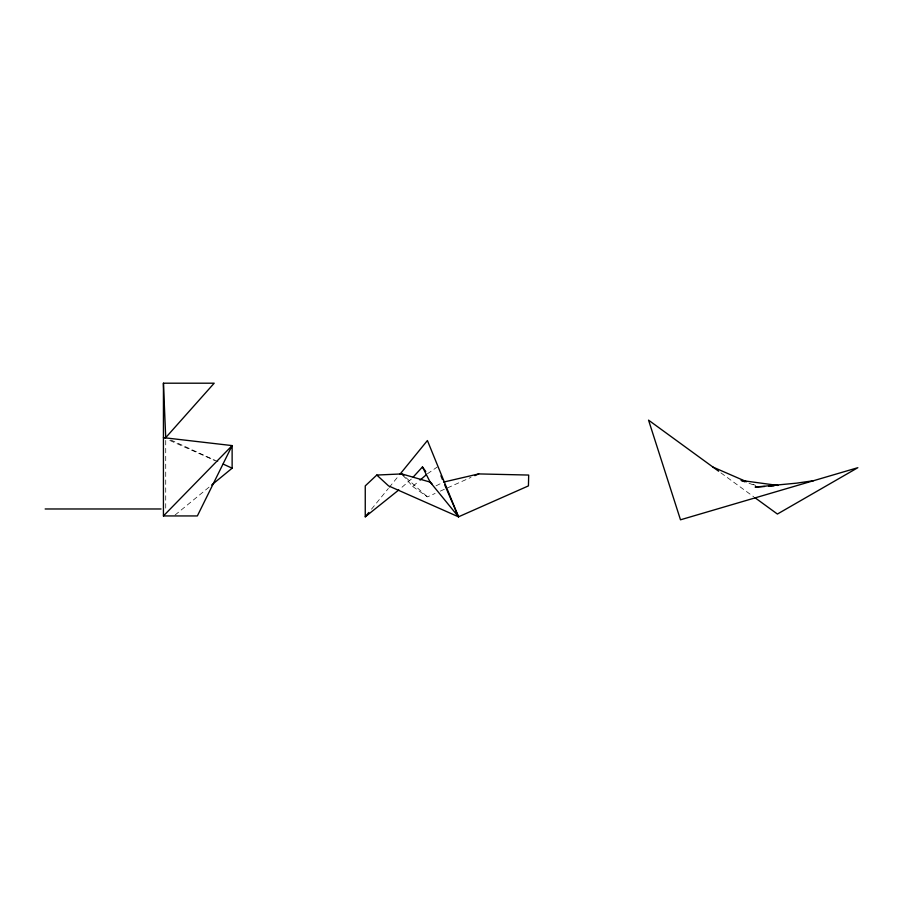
<?xml version="1.0" encoding="UTF-8"?>
<svg xmlns="http://www.w3.org/2000/svg" width="903" height="903" viewBox="0 0 903 903"><rect width="100%" height="100%" fill="white"/><g stroke="black" fill="none" stroke-linecap="round" stroke-linejoin="round"><path stroke-width="0.68" stroke-dasharray="4.51 3.39" d="M371.472 509.19L388.346 488.489M389.238 487.394L399.002 475.407M411.35 479.075L399.905 489.054M402.625 474.944L412.694 486.469L419.003 481.039M175.047 515.06L209.507 486.773M427.412 473.793L437.334 466.953M436.025 485.848L442.267 482.733M412.694 486.469L427.412 496.887L435.111 493.444M440.235 491.142L471.005 477.36M749.027 483.297L754.321 485.227M753.136 484.38L755.743 485.453M169.798 440.461L214.316 460.282M170.825 439.987L218.074 461.738M720.887 472.856L753.666 496.752M405.887 477.585L427.412 496.887M165.723 440.427L165.723 510.353"/><path stroke-width="1.35" d="M432.018 483.85L430.167 482.112L401.779 473.917L376.788 475.057L365.252 485.893L365.252 516.821L368.808 512.464M399.894 474.323L427.412 440.529L458.498 516.821L528.436 485.893L528.684 475.057L478.692 473.917L443.508 482.112M165.723 437.639L214.18 383.199L163.432 383.199L163.432 515.94L197.351 515.94L232.127 445.597L163.432 437.639L165.723 437.639L163.432 383.199M413.202 477.055L422.457 466.953L425.764 471.513M163.432 515.94L232.127 445.597L232.127 468.205L211.663 485.001M420.053 480.136L426.363 474.707M365.252 516.821L398.821 489.923M474.843 475.633L478.692 473.917M813.513 480.712L796.435 483.173L755.122 487.078L764.548 486.525M768.577 486.277L773.961 485.961M45.15 508.976L161.05 508.976M777.98 485.453L741.07 480.419L745.043 481.863M746.6 481.728L712.975 467.088M444.626 484.674L458.498 516.821L388.572 485.893L376.788 475.057M223.188 464.086L232.127 468.205M718.63 471.208L648.546 420.143L680.49 519.801L857.85 467.686L777.404 514.044L754.795 497.576M401.779 473.917L403.833 475.757M458.498 516.821L430.167 482.112L422.457 466.953M440.935 475.791L442.481 479.583"/></g></svg>
